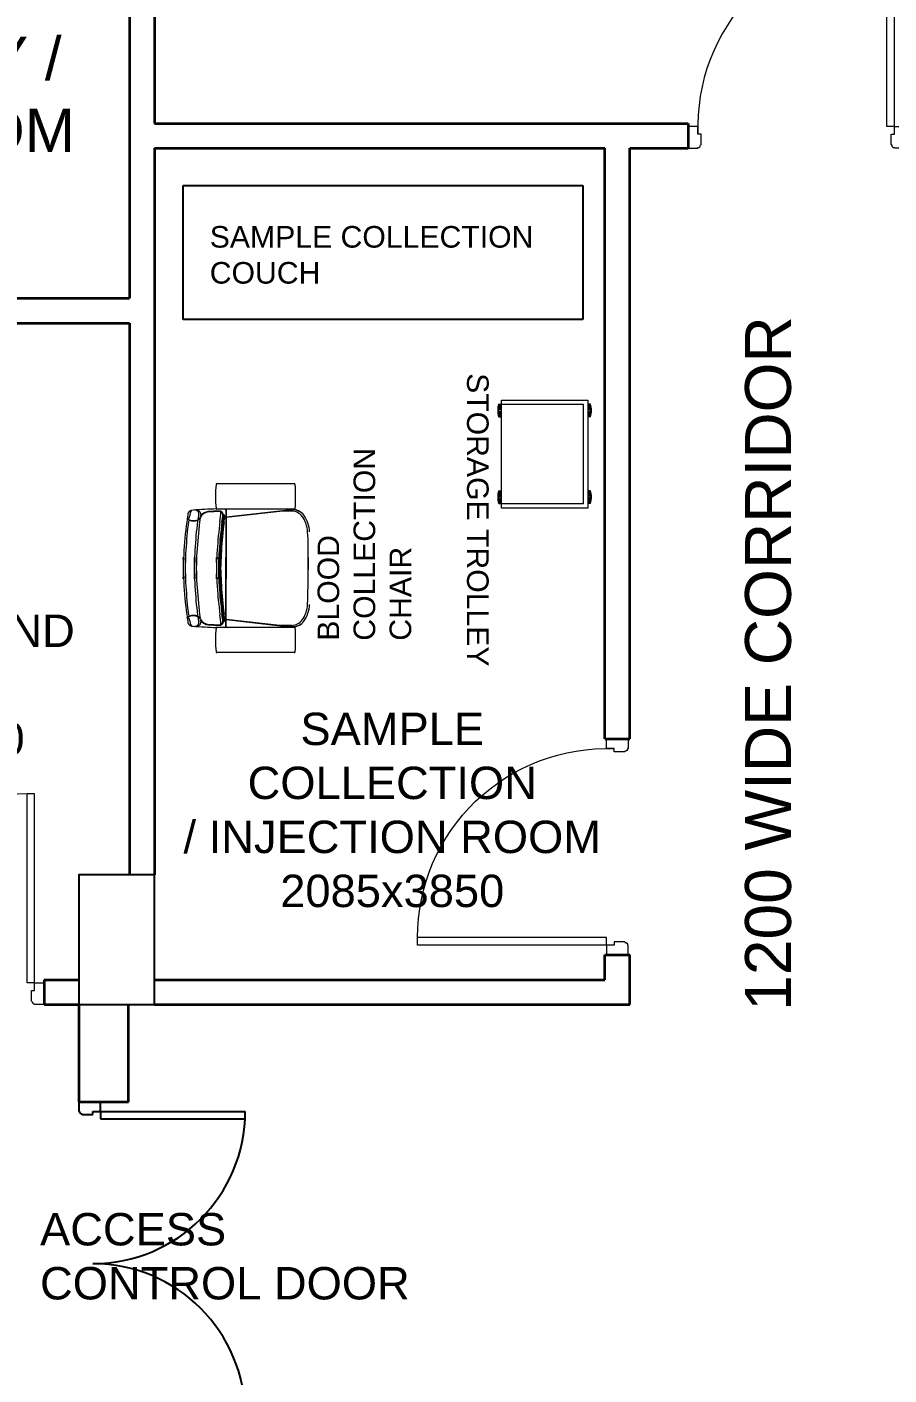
# Model space of a CAD drawing. Header units: millimetres. Extents: x 1448174 to 1599581, y -224422 to -106989.
# Drawn here: x 1469112 to 1473102, y -130579 to -124337 of the extents above; entities that cross this region are included whole.
import ezdxf
from ezdxf.enums import TextEntityAlignment as Align

# ---------------------------------------------------------------- set-up
doc = ezdxf.new("R2010")
doc.units = ezdxf.units.MM
doc.header["$LTSCALE"] = 600
doc.header["$MEASUREMENT"] = 0
for name, color, linetype in [('col', 5, 'Continuous'), ('fun-text', 250, 'Continuous'), ('TEXT', 253, 'Continuous')]:
    doc.layers.add(name, color=color, linetype=linetype)
for name, color, linetype, lineweight in [('DOOR', 144, 'Continuous', 13), ('furniture', 30, 'Continuous', 9), ('P-Wall', 1, 'Continuous', 35)]:
    doc.layers.add(name, color=color, linetype=linetype, lineweight=lineweight)
doc.styles.add('ARIAL', font='arial.ttf')

# ---------------------------------------------------------------- blocks, each defined once
blk = doc.blocks.new('A$C19B8274B')
at = {"layer": 'DOOR'}
blk.add_line((-45, 925), (-80, 925), dxfattribs=at)
at = {"layer": 'DOOR', "color": 8}
for p, q in [((-80, 50), (-80, 925)), ((-45, 50), (-45, 925)), ((-45, 50), (-80, 50)), ((-955, -50), (-955, -47.5)), ((-940, -35), (-942.5, -35)), ((-60, -35), (-57.5, -35)), ((-45, -50), (-45, -47.5))]:
    blk.add_line(p, q, dxfattribs=at)
for points in [[(-940, 15), (-955, 15), (-955, 50), (-1000, 50), (-1000, -50), (-955, -50)], [(-940, -35), (-940, 15)], [(-60, 15), (-45, 15), (-45, 50), (0, 50), (0, -50), (-45, -50)], [(-60, -35), (-60, 15)]]:
    blk.add_lwpolyline(points, dxfattribs=at)
for centre, radius, start, end in [((-80, 50), 875, 90, 182.29244), ((-955, -35), 12.5, 270, 0), ((-45, -35), 12.5, 180, 270)]:
    blk.add_arc(centre, radius, start, end, dxfattribs=at)

msp = doc.modelspace()

# ---------------------------------------------------------------- linework, layer by layer
at = {"color": 8, "lineweight": 25}
for p, q in [((1469452.098, -129313.2516), (1469352.098, -129313.2516)), ((1469352.098, -129313.2516), (1469352.098, -129358.2516)), ((1469452.098, -129358.2516), (1469452.098, -129313.2516)), ((1469352.098, -129358.2516), (1469354.598, -129358.2516)), ((1469367.098, -129373.2516), (1469367.098, -129370.7516)), ((1469367.098, -129373.2516), (1469417.098, -129373.2516)), ((1469417.098, -129373.2516), (1469417.098, -129358.2516)), ((1469417.098, -129358.2516), (1469452.098, -129358.2516)), ((1469452.098, -129358.2516), (1470122.098, -129358.2516)), ((1469452.098, -129358.2516), (1469452.098, -129393.2516)), ((1469452.098, -129393.2516), (1470122.098, -129393.2516))]:
    msp.add_line(p, q, dxfattribs=at)
at = {"color": 8}
for centre, radius, start, end in [((1469367.098, -129358.2516), 12.5, 180, 270), ((1469417.098, -129358.2516), 705, 270, 0), ((1469417.098, -130768.2516), 705, 0, 90)]:
    msp.add_arc(centre, radius, start, end, dxfattribs=at)
at = {"layer": 'col'}
msp.add_lwpolyline([(1469352.098, -128863.2516), (1469702.098, -128863.2516), (1469702.098, -128263.2516), (1469352.098, -128263.2516)], close=True, dxfattribs=at)
at = {"layer": 'furniture', "lineweight": -3}
for p, q in [((1469835.0813, -125071.4439), (1471685.0813, -125071.4439)), ((1469835.0813, -125691.4439), (1469835.0813, -125071.4439)), ((1471685.0813, -125071.4439), (1471685.0813, -125691.4439)), ((1471685.0813, -125691.4439), (1469835.0813, -125691.4439))]:
    msp.add_line(p, q, dxfattribs=at)
at = {"layer": 'furniture', "ltscale": 0.75}
for p, q in [((1471295.6963, -126142.228), (1471295.6963, -126083.1398)), ((1471295.6963, -126083.1398), (1471307.8652, -126083.1398)), ((1471295.6963, -126084.0423), (1471307.8652, -126084.0422)), ((1471295.6963, -126085.1595), (1471307.8652, -126085.1595)), ((1471295.6963, -126086.3885), (1471307.8652, -126086.3885)), ((1471307.8652, -126064.3074), (1471707.8652, -126064.3072)), ((1471307.8655, -126564.3074), (1471307.8652, -126064.3074)), ((1471307.8652, -126084.0034), (1471688.1692, -126084.0033)), ((1471688.1694, -126544.6112), (1471688.1692, -126084.0033)), ((1471707.8652, -126064.3072), (1471707.8655, -126564.3072)), ((1471720.0342, -126083.1396), (1471707.8652, -126083.1396)), ((1471720.0342, -126083.1396), (1471707.8652, -126083.1396)), ((1471720.0342, -126084.0421), (1471707.8652, -126084.0421)), ((1471720.0342, -126085.1593), (1471707.8652, -126085.1593)), ((1471720.0342, -126086.3883), (1471707.8652, -126086.3883)), ((1471720.0342, -126142.2278), (1471720.0342, -126083.1396)), ((1471295.6963, -126088.1203), (1471307.8652, -126088.1203)), ((1471295.6963, -126090.4107), (1471307.8652, -126090.4107)), ((1471295.6963, -126093.3906), (1471307.8652, -126093.3906)), ((1471295.6963, -126097.548), (1471307.8652, -126097.548)), ((1471295.6963, -126102.4705), (1471307.8652, -126102.4705)), ((1471295.6963, -126108.6787), (1471307.8652, -126108.6787)), ((1471295.6963, -126116.6891), (1471307.8652, -126116.6891)), ((1471295.6963, -126122.8973), (1471307.8653, -126122.8973)), ((1471295.6963, -126127.8198), (1471307.8653, -126127.8198)), ((1471295.6963, -126131.9771), (1471307.8653, -126131.9771)), ((1471295.6963, -126134.957), (1471307.8653, -126134.957)), ((1471295.6963, -126137.2475), (1471307.8653, -126137.2475)), ((1471295.6963, -126138.9792), (1471307.8653, -126138.9792)), ((1471295.6963, -126140.2082), (1471307.8653, -126140.2082)), ((1471295.6963, -126141.3255), (1471307.8653, -126141.3255)), ((1471295.6963, -126142.228), (1471307.8653, -126142.228)), ((1471720.0342, -126088.1201), (1471707.8652, -126088.1201)), ((1471720.0342, -126090.4105), (1471707.8652, -126090.4106)), ((1471720.0342, -126093.3904), (1471707.8652, -126093.3905)), ((1471720.0342, -126097.5478), (1471707.8652, -126097.5478)), ((1471720.0342, -126102.4703), (1471707.8652, -126102.4703)), ((1471720.0342, -126108.6785), (1471707.8652, -126108.6785)), ((1471720.0342, -126116.6889), (1471707.8652, -126116.6889)), ((1471720.0342, -126122.8971), (1471707.8653, -126122.8971)), ((1471720.0342, -126127.8196), (1471707.8653, -126127.8196)), ((1471720.0342, -126131.9769), (1471707.8653, -126131.9769)), ((1471720.0342, -126134.9568), (1471707.8653, -126134.9568)), ((1471720.0342, -126137.2473), (1471707.8653, -126137.2473)), ((1471720.0342, -126138.979), (1471707.8653, -126138.979)), ((1471720.0342, -126140.2081), (1471707.8653, -126140.2081)), ((1471720.0342, -126141.3253), (1471707.8653, -126141.3253)), ((1471720.0342, -126142.2278), (1471707.8653, -126142.2278)), ((1471295.6965, -126543.2425), (1471295.6964, -126484.1543)), ((1471295.6964, -126484.1543), (1471307.8654, -126484.1543)), ((1471295.6964, -126485.0568), (1471307.8654, -126485.0568)), ((1471295.6964, -126486.174), (1471307.8654, -126486.174)), ((1471295.6964, -126487.4031), (1471307.8654, -126487.403)), ((1471295.6964, -126489.1348), (1471307.8654, -126489.1348)), ((1471295.6964, -126491.4253), (1471307.8654, -126491.4253)), ((1471295.6964, -126494.4052), (1471307.8654, -126494.4052)), ((1471295.6964, -126498.5625), (1471307.8654, -126498.5625)), ((1471295.6965, -126503.485), (1471307.8654, -126503.485)), ((1471295.6965, -126509.6932), (1471307.8654, -126509.6932)), ((1471295.6965, -126517.7036), (1471307.8654, -126517.7036)), ((1471295.6965, -126523.9118), (1471307.8654, -126523.9118)), ((1471720.0344, -126484.1541), (1471707.8654, -126484.1541)), ((1471720.0344, -126485.0566), (1471707.8654, -126485.0566)), ((1471720.0344, -126486.1738), (1471707.8654, -126486.1739)), ((1471720.0344, -126487.4029), (1471707.8654, -126487.4029)), ((1471720.0344, -126489.1346), (1471707.8654, -126489.1346)), ((1471720.0344, -126491.4251), (1471707.8654, -126491.4251)), ((1471720.0344, -126494.405), (1471707.8654, -126494.405)), ((1471720.0344, -126498.5623), (1471707.8654, -126498.5623)), ((1471720.0344, -126503.4848), (1471707.8654, -126503.4848)), ((1471720.0344, -126509.693), (1471707.8654, -126509.693)), ((1471720.0344, -126517.7034), (1471707.8654, -126517.7034)), ((1471720.0344, -126523.9116), (1471707.8654, -126523.9116)), ((1471720.0344, -126543.2423), (1471720.0344, -126484.1541)), ((1471295.6965, -126528.8343), (1471307.8654, -126528.8343)), ((1471295.6965, -126532.9916), (1471307.8654, -126532.9916)), ((1471295.6965, -126535.9716), (1471307.8654, -126535.9715)), ((1471295.6965, -126538.262), (1471307.8654, -126538.262)), ((1471295.6965, -126539.9938), (1471307.8654, -126539.9938)), ((1471295.6965, -126541.2228), (1471307.8654, -126541.2228)), ((1471295.6965, -126542.34), (1471307.8654, -126542.34)), ((1471295.6965, -126543.2425), (1471307.8654, -126543.2425)), ((1471688.1694, -126544.6112), (1471307.8654, -126544.6113)), ((1471707.8655, -126564.3072), (1471307.8655, -126564.3074)), ((1471720.0344, -126528.8341), (1471707.8654, -126528.8341)), ((1471720.0344, -126532.9915), (1471707.8654, -126532.9915)), ((1471720.0344, -126535.9714), (1471707.8654, -126535.9714)), ((1471720.0344, -126538.2618), (1471707.8654, -126538.2618)), ((1471720.0344, -126539.9936), (1471707.8654, -126539.9936)), ((1471720.0344, -126541.2226), (1471707.8654, -126541.2226)), ((1471720.0344, -126542.3398), (1471707.8654, -126542.3399)), ((1471720.0344, -126543.2423), (1471707.8654, -126543.2423))]:
    msp.add_line(p, q, dxfattribs=at)
at = {"layer": 'furniture'}
for p, q in [((1470349.3078, -126452.3194), (1469990.4762, -126452.3194)), ((1470349.3078, -126568.9813), (1469990.4762, -126568.9813)), ((1470027.6946, -126569.0202), (1470008.7244, -126569.0202)), ((1470032.3608, -126573.6864), (1470032.3608, -126892.9584)), ((1470033.8454, -126604.7182), (1470338.3537, -126570.4921)), ((1470033.8454, -126606.5929), (1470338.4745, -126572.3562)), ((1470033.8454, -126573.6864), (1470033.8454, -126892.9584)), ((1470337.8931, -126578.3137), (1470285.4659, -126578.3137)), ((1470413.9975, -126892.9584), (1470413.9975, -126736.9641)), ((1470032.3608, -127112.2305), (1470032.3608, -126792.9584)), ((1470033.8454, -127112.2305), (1470033.8454, -126792.9584)), ((1470413.9975, -126792.9584), (1470413.9975, -126848.9527)), ((1470033.8454, -127079.3239), (1470338.4745, -127113.5606)), ((1470033.8454, -127081.1986), (1470338.3537, -127115.4247)), ((1470349.3078, -127116.9355), (1469990.4762, -127116.9355)), ((1470027.6946, -127116.8966), (1470008.7244, -127116.8966)), ((1470337.8931, -127107.6031), (1470285.4659, -127107.6031)), ((1470349.3078, -127233.5974), (1469990.4762, -127233.5974))]:
    msp.add_line(p, q, dxfattribs=at)
at = {"layer": 'furniture', "ltscale": 0.75}
for centre, start, end in [((1471381.8665, -126112.6838), 161.07538177, 198.92467065), ((1471633.864, -126112.6837), 341.07538177, 18.92467065), ((1471381.8667, -126513.6984), 161.07538177, 198.92467065), ((1471633.8642, -126513.6982), 341.07538177, 18.92467065)]:
    msp.add_arc(centre, 91.0942, start, end, dxfattribs=at)
at = {"layer": 'furniture'}
for centre, radius, start, end in [((1470575.4838, -126510.6504), 591.2353, 174.61040857, 185.38959143), ((1469990.4762, -126456.0524), 3.733, 90, 165.49083617), ((1470349.3078, -126456.0524), 3.733, 14.50916383, 90), ((1469764.3002, -126510.6504), 591.2353, 354.61040857, 5.38959143), ((1469874.4599, -126593.7294), 17.7315, 111.79367455, 170.22853116), ((1470735.0886, -126792.9584), 891.7587, 166.29917419, 168.33802137), ((1469886.6909, -126624.3129), 50.6654, 96.90240186, 111.79367455), ((1469877.7711, -126583.9538), 9.3324, 102.46266657, 166.29917419), ((1470481.9753, -136877.3894), 10320.9098, 92.74156195, 93.34036639), ((1469886.6909, -126624.3129), 50.6654, 72.25417093, 89.74321999), ((1469888.9517, -126592.2265), 18.6648, 347.32676782, 93.29991548), ((1469898.4529, -126594.8596), 19.1582, 331.60888283, 78.92379482), ((1469953.1856, -126623.547), 42.6392, 90.62455761, 157.04018703), ((1469953.1856, -126623.547), 40.7727, 90.62455761, 157.04018703), ((1470481.9753, -136877.3894), 10310.0723, 92.67234062, 92.94249926), ((1470481.9753, -136877.3894), 10308.2059, 92.67234062, 92.94196244), ((1469990.4762, -126565.2484), 3.733, 194.50916383, 270), ((1470002.1463, -126597.1737), 18.6648, 20.75598102, 92.67234062), ((1470002.1463, -126597.1737), 16.7983, 20.75598102, 92.67234062), ((1469689.36, -126572.0455), 320.4143, 350.05730468, 358.19687618), ((1470027.6946, -126573.6864), 4.6662, 0, 90), ((1470038.5116, -126573.6475), 4.6662, 90, 180), ((1470334.6195, -126643.5583), 65.3266, 37.97449458, 87.31314552), ((1470334.6195, -126643.5583), 74.659, 37.97449458, 87.31314552), ((1470338.458, -126571.4195), 0.9332, 88.48240014, 96.41300771), ((1470336.4897, -126645.712), 75.2518, 53.49720099, 88.48240014), ((1470338.4564, -126649.5449), 77.1947, 56.03447679, 89.90807122), ((1470349.3078, -126565.2484), 3.733, 270, 345.49083617), ((1471828.8324, -126892.6914), 1994.8349, 171.29328593, 180.0076686), ((1472101.9771, -126892.777), 2258.6472, 173.20195587, 180.00460139), ((1469871.0479, -126602.0538), 20.5312, 205.79626308, 246.0334942), ((1469871.0479, -126602.0538), 18.6648, 197.54381428, 246.0334942), ((1469882.2765, -126572.0652), 52.5319, 248.20632545, 293.9665058), ((1469882.2765, -126572.0652), 50.6654, 248.20632545, 293.9665058), ((1472155.248, -126892.7788), 2269.9224, 173.23495966, 180.00453387), ((1472011.411, -126892.7402), 2116.753, 172.36261039, 180.00590668), ((1469890.7924, -126595.6255), 25.7394, 297.95118665, 333.98739165), ((1470781.6138, -126792.9584), 896.2882, 167.32676782, 168.6037616), ((1469890.7924, -126595.6255), 27.6059, 297.95118665, 333.98739165), ((1472042.8658, -126889.0142), 2054.6138, 172.67587152, 180.11075281), ((1472046.2526, -126889.0145), 2048.6682, 172.70787648, 180.11030101), ((1472047.9759, -126889.0146), 2045.7254, 172.72405483, 180.11007246), ((1472048.8396, -126889.0033), 2043.7894, 172.73349777, 180.11079967), ((1472049.7863, -126888.9968), 2041.9363, 172.74311862, 180.1111601), ((1469689.36, -126572.0455), 329.7467, 350.05730468, 356.41000564), ((1470044.6621, -126581.0608), 28.6684, 200.75598102, 242.67921992), ((1469689.36, -126572.0455), 334.4129, 350.05730468, 355.30328054), ((1470044.6621, -126581.0608), 26.8019, 200.75598102, 242.67921992), ((1469689.36, -126572.0455), 337.2126, 350.05730468, 354.88049261), ((1469689.36, -126572.0455), 340.0123, 350.05730468, 354.56066831), ((1470281.8599, -126678.4068), 128.4493, 1.45955686, 35.89772826), ((1470281.8599, -126678.4068), 137.7817, 1.45955686, 35.89772826), ((1469849.9693, -126740.3027), 564.038, 0.33361495, 6.55009121), ((1471828.8324, -126793.2254), 1994.8349, 179.9923314, 188.70671407), ((1472101.9771, -126793.1398), 2258.6472, 179.99539861, 186.79804413), ((1472155.248, -126793.138), 2269.9224, 179.99546613, 186.76504034), ((1472011.411, -126793.1766), 2116.753, 179.99409332, 187.63738961), ((1472042.8658, -126796.9026), 2054.6138, 179.88924719, 187.32412848), ((1470794.3364, -126795.2917), 806.084, 179.83220517, 179.83414781), ((1472046.2526, -126796.9023), 2048.6682, 179.88969899, 187.29212352), ((1472047.9759, -126796.9022), 2045.7254, 179.88992754, 187.27594517), ((1472048.8396, -126796.9135), 2043.7894, 179.88920033, 187.26650223), ((1472049.7863, -126796.92), 2041.9363, 179.8888399, 187.25688138), ((1466503.9425, -126840.3168), 3910.0645, 357.51344192, 359.87425127), ((1470281.8599, -127007.5101), 128.4493, 324.10227174, 358.54044314), ((1470281.8599, -127007.5101), 137.7817, 324.10227174, 358.54044314), ((1469871.0479, -127083.863), 20.5312, 113.9665058, 154.20373692), ((1469871.0479, -127083.863), 18.6648, 113.9665058, 162.45618572), ((1470735.0886, -126892.9584), 891.7587, 191.66197863, 193.70082581), ((1469882.2765, -127113.8516), 52.5319, 66.0334942, 111.79367455), ((1469882.2765, -127113.8516), 50.6654, 66.0334942, 111.79367455), ((1469898.4529, -127091.0572), 19.1582, 281.07620518, 28.39111717), ((1469890.7924, -127090.2913), 25.7394, 26.01260835, 62.04881335), ((1470781.6138, -126892.9584), 896.2882, 191.3962384, 192.67323218), ((1469890.7924, -127090.2913), 27.6059, 26.01260835, 62.04881335), ((1469953.1856, -127062.3699), 42.6392, 202.95981297, 269.37544239), ((1469953.1856, -127062.3699), 40.7727, 202.95981297, 269.37544239), ((1469689.36, -127113.8713), 320.4143, 1.80312382, 9.94269532), ((1469689.36, -127113.8713), 329.7467, 3.58999436, 9.94269532), ((1470044.6621, -127104.856), 28.6684, 117.32078008, 159.24401898), ((1469689.36, -127113.8713), 334.4129, 4.69671946, 9.94269532), ((1470044.6621, -127104.856), 26.8019, 117.32078008, 159.24401898), ((1469689.36, -127113.8713), 337.2126, 5.11950739, 9.94269532), ((1469689.36, -127113.8713), 340.0123, 5.43933169, 9.94269532), ((1470334.6195, -127042.3585), 65.3266, 272.68685448, 322.02550542), ((1469874.4599, -127092.1875), 17.7315, 189.77146884, 248.20632545), ((1469886.6909, -127061.6039), 50.6654, 248.20632545, 263.09759814), ((1469877.7711, -127101.963), 9.3324, 193.70082581, 257.53733343), ((1470481.9753, -116808.5274), 10320.9098, 266.65963361, 267.25843805), ((1469886.6909, -127061.6039), 50.6654, 270.25678001, 287.74582907), ((1469888.9517, -127093.6903), 18.6648, 266.70008452, 12.67323218), ((1470481.9753, -116808.5274), 10310.0723, 267.05750074, 267.32765938), ((1470481.9753, -116808.5274), 10308.2059, 267.05803756, 267.32765938), ((1470575.4838, -127175.2664), 591.2353, 174.61040857, 185.38959143), ((1469990.4762, -127120.6684), 3.733, 90, 165.49083617), ((1470002.1463, -127088.7431), 18.6648, 267.32765938, 339.24401898), ((1470002.1463, -127088.7431), 16.7983, 267.32765938, 339.24401898), ((1470027.6946, -127112.2305), 4.6662, 270, 0), ((1470038.5116, -127112.2693), 4.6662, 180, 270), ((1470334.6195, -127042.3585), 74.659, 272.68685448, 322.02550542), ((1470338.458, -127114.4973), 0.9332, 263.58699229, 271.51759986), ((1470336.4897, -127040.2048), 75.2518, 271.51759986, 306.50279901), ((1470338.4564, -127036.3719), 77.1947, 270.09192878, 303.96552321), ((1470349.3078, -127120.6684), 3.733, 14.50916383, 90), ((1469764.3002, -127175.2664), 591.2353, 354.61040857, 5.38959143), ((1469990.4762, -127229.8644), 3.733, 194.50916383, 270), ((1470349.3078, -127229.8644), 3.733, 270, 345.49083617)]:
    msp.add_arc(centre, radius, start, end, dxfattribs=at)
at = {"layer": 'P-Wall'}
for p, q in [((1469587.098, -122653.2516), (1469587.098, -125593.2516)), ((1469702.098, -122653.2516), (1469702.098, -124783.2516)), ((1469702.098, -124898.2516), (1469702.098, -128263.2516)), ((1469587.098, -125708.2516), (1469587.098, -128263.2516)), ((1469702.098, -128748.2516), (1471787.098, -128748.2516)), ((1469352.098, -128863.2516), (1469352.098, -129313.2516)), ((1469582.098, -129313.2516), (1469582.098, -128863.2516)), ((1469702.098, -128863.2516), (1471902.098, -128863.2516)), ((1469352.098, -129313.2516), (1469582.098, -129313.2516))]:
    msp.add_line(p, q, dxfattribs=at)
at = {"layer": 'P-Wall', "linetype": 'Continuous'}
for p, q in [((1469702.098, -124783.2516), (1472172.098, -124783.2516)), ((1472172.098, -124783.2516), (1472172.098, -124898.2516)), ((1469702.098, -124898.2516), (1471787.098, -124898.2516)), ((1471787.098, -127633.2516), (1471787.098, -124898.2516)), ((1471902.098, -127633.2516), (1471902.098, -124898.2516)), ((1471902.098, -124898.2516), (1472172.098, -124898.2516)), ((1466052.098, -125593.2516), (1469472.098, -125593.2516)), ((1469472.098, -125593.2516), (1469587.098, -125593.2516)), ((1464597.098, -125708.2516), (1469472.098, -125708.2516)), ((1469472.098, -125708.2516), (1469587.098, -125708.2516)), ((1471787.098, -127633.2516), (1471902.098, -127633.2516)), ((1471787.098, -128633.2516), (1471902.098, -128633.2516)), ((1471787.098, -128748.2516), (1471787.098, -128633.2516)), ((1471902.098, -128863.2516), (1471902.098, -128633.2516)), ((1469192.098, -128748.2516), (1469192.098, -128863.2516)), ((1469192.098, -128748.2516), (1469352.098, -128748.2516)), ((1469192.098, -128863.2516), (1469352.098, -128863.2516))]:
    msp.add_line(p, q, dxfattribs=at)

# ---------------------------------------------------------------- block references
at = {"layer": 'DOOR', "color": 18, "linetype": 'Continuous', "true_color": 0x000000}
for p in [(1473172.098, -124848.2516), (1469192.098, -128813.2516)]:
    msp.add_blockref('A$C19B8274B', p, dxfattribs=at)
at = {"layer": 'DOOR', "color": 18, "linetype": 'Continuous', "true_color": 0x000000, "xscale": -1, "rotation": 89.99999999999977}
msp.add_blockref('A$C19B8274B', (1471844.598, -128633.2516), dxfattribs=at)

# ---------------------------------------------------------------- texts
at = {"layer": 'fun-text', "lineweight": -3, "insert": (1469957.8947, -125258.5858), "char_height": 100, "attachment_point": 1, "style": 'ARIAL'}
msp.add_mtext_dynamic_manual_height_columns('SAMPLE COLLECTION COUCH', width=1568.530649, gutter_width=1375, heights=[0], dxfattribs=at)
at = {"layer": 'fun-text', "lineweight": -3, "char_height": 100, "attachment_point": 1, "style": 'ARIAL'}
for s, insert, rotation in [('STORAGE TROLLEY', (1471248.6526, -125939.8234), 270), ('BLOOD COLLECTION CHAIR', (1470456.8395, -127178.6678), 90)]:
    msp.add_mtext_dynamic_manual_height_columns(s, width=1304.248454, gutter_width=1375, heights=[0], dxfattribs=dict(at, insert=insert, rotation=rotation))
at = {"layer": 'TEXT', "color": 8, "style": 'ARIAL'}
msp.add_text('1200 WIDE CORRIDOR', height=212.5, rotation=90, dxfattribs=at).set_placement((1472711.8673, -127284.4481), align=Align.BOTTOM_CENTER)
at = {"layer": 'TEXT', "attachment_point": 5, "style": 'ARIAL'}
for s, insert, char_height, width in [('SENIOR FACULTY / PROFESSOR ROOM\\P3535x3350', (1467983.8494, -124817.3362), 200, 3762.304914), ('ULTRA SOUND\\PROOM\\P2963x3000', (1468582.3494, -127383.8362), 150, 2711.592769), ('SAMPLE COLLECTION\\P/ INJECTION ROOM\\P2085x3850', (1470802.6251, -127963.0606), 150, 2119.744031)]:
    msp.add_mtext(s, dxfattribs=dict(at, insert=insert, char_height=char_height, width=width))
at = {"layer": 'TEXT', "insert": (1469172.3424, -129828.7256), "char_height": 150, "attachment_point": 1, "style": 'ARIAL'}
msp.add_mtext_dynamic_manual_height_columns('ACCESS CONTROL DOOR', width=1769.59079, gutter_width=1375, heights=[761.4566], dxfattribs=at)

doc.saveas('drawing.dxf')
